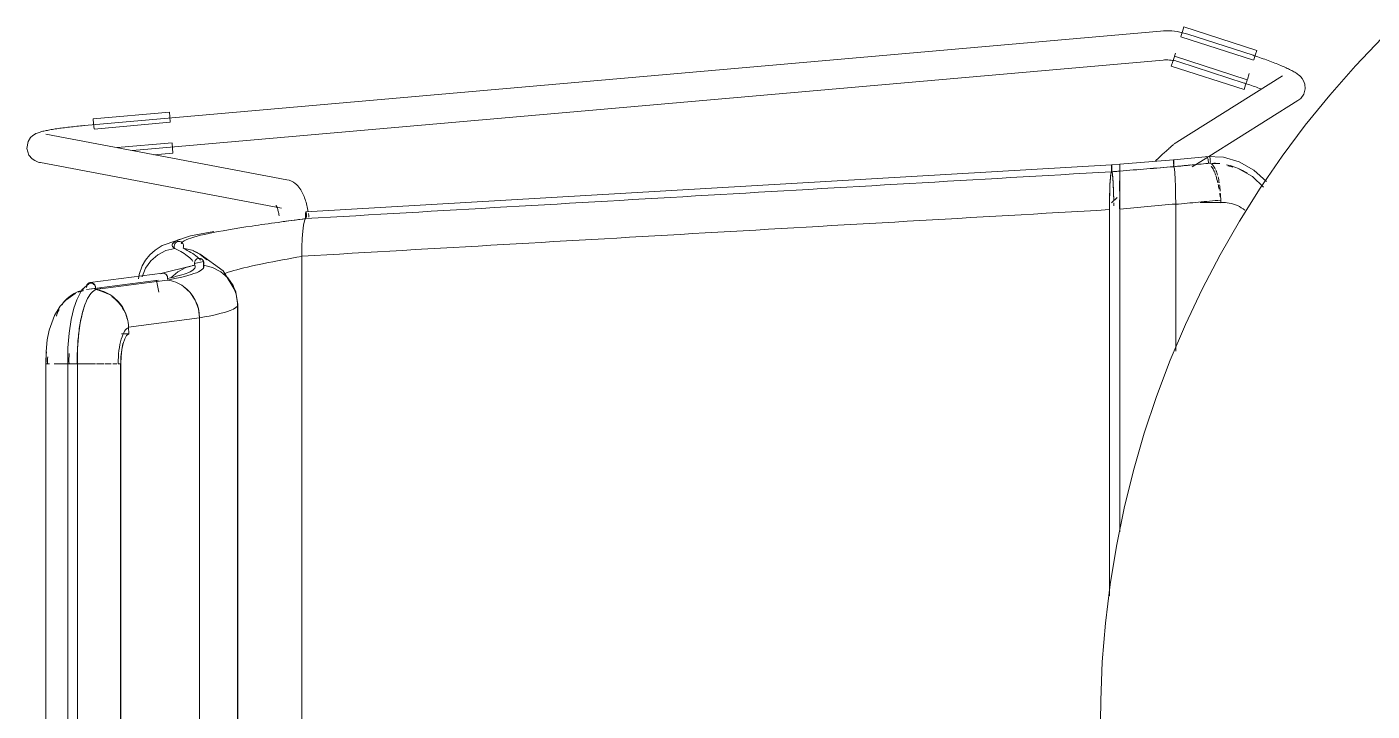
# Model space of a CAD drawing. Header units: millimetres. Extents: x 79795 to 317870, y -36033 to 97293.
# Drawn here: x 210655 to 211209, y 12310 to 12592 of the extents above; entities that cross this region are included whole.
import ezdxf

# ---------------------------------------------------------------- set-up
doc = ezdxf.new("R2010")
doc.units = ezdxf.units.MM
doc.header["$MEASUREMENT"] = 0
doc.layers.add('I-FURN', color=8, linetype='CONTINUOUS', lineweight=9)

msp = doc.modelspace()

# ---------------------------------------------------------------- linework, layer by layer
at = {"layer": 'I-FURN'}
for p, q in [((211131.1, 12589.89), (211131.73, 12591.84)), ((211131.73, 12591.84), (211161.74, 12582.15)), ((211122.05, 12590.12), (210678.73, 12551.18)), ((211122.1, 12590.13), (211122.05, 12590.13)), ((211123.24, 12590.21), (211122.1, 12590.13)), ((211124.38, 12590.23), (211123.24, 12590.21)), ((211125.52, 12590.22), (211124.38, 12590.23)), ((211126.67, 12590.16), (211125.52, 12590.22)), ((211127.8, 12590.05), (211126.67, 12590.16)), ((211128.93, 12589.9), (211127.8, 12590.05)), ((211130.06, 12589.7), (211128.93, 12589.9)), ((211131.17, 12589.46), (211130.06, 12589.7)), ((211130.43, 12587.8), (211160.44, 12578.11)), ((211130.47, 12587.91), (211131.1, 12589.89)), ((211132.28, 12589.17), (211131.17, 12589.46)), ((211133.37, 12588.84), (211132.28, 12589.17)), ((211160.18, 12580.13), (211133.37, 12588.84)), ((211213.42, 12587.34), (211202.38, 12575.76)), ((211127.86, 12579.82), (211128.23, 12580.99)), ((211160.64, 12579.98), (211160.18, 12580.13)), ((211161.11, 12580.2), (211160.47, 12578.23)), ((211161.74, 12582.15), (211161.11, 12580.2)), ((210698.6, 12540.88), (211123.1, 12578.17)), ((211123.1, 12578.17), (211123.76, 12578.22)), ((211123.76, 12578.22), (211124.42, 12578.23)), ((211124.42, 12578.23), (211125.09, 12578.23)), ((211125.09, 12578.23), (211125.75, 12578.19)), ((211125.75, 12578.19), (211126.41, 12578.13)), ((211126.41, 12578.13), (211127.06, 12578.04)), ((211126.52, 12575.68), (211127.15, 12577.64)), ((211126.52, 12575.68), (211156.52, 12565.99)), ((211127.06, 12578.04), (211127.71, 12577.93)), ((211127.15, 12577.64), (211127.79, 12579.61)), ((211127.71, 12577.93), (211128.36, 12577.79)), ((211157.83, 12570.04), (211127.82, 12579.73)), ((211128.36, 12577.79), (211129, 12577.62)), ((211129, 12577.62), (211129.64, 12577.43)), ((211129.64, 12577.43), (211129.67, 12577.42)), ((211129.67, 12577.42), (211156.48, 12568.71)), ((211161.38, 12579.73), (211160.64, 12579.98)), ((211162.12, 12579.49), (211161.38, 12579.73)), ((211162.85, 12579.24), (211162.12, 12579.49)), ((211163.58, 12578.99), (211162.85, 12579.24)), ((211164.3, 12578.73), (211163.58, 12578.99)), ((211165.02, 12578.48), (211164.3, 12578.73)), ((211165.72, 12578.23), (211165.02, 12578.48)), ((211166.42, 12577.97), (211165.72, 12578.23)), ((211167.11, 12577.72), (211166.42, 12577.97)), ((211167.79, 12577.46), (211167.11, 12577.72)), ((211168.45, 12577.21), (211167.79, 12577.46)), ((211169.11, 12576.95), (211168.45, 12577.21)), ((211169.75, 12576.7), (211169.11, 12576.95)), ((211170.37, 12576.45), (211169.75, 12576.7)), ((211170.98, 12576.2), (211170.37, 12576.45)), ((211171.58, 12575.96), (211170.98, 12576.2)), ((211172.16, 12575.71), (211171.58, 12575.96)), ((211172.72, 12575.47), (211172.16, 12575.71)), ((211173.26, 12575.23), (211172.72, 12575.47)), ((211173.79, 12574.99), (211173.26, 12575.23)), ((211174.3, 12574.76), (211173.79, 12574.99)), ((211174.79, 12574.52), (211174.3, 12574.76)), ((211175.27, 12574.29), (211174.79, 12574.52)), ((211202.38, 12575.76), (211191.81, 12563.75)), ((211172.34, 12571.64), (211128.75, 12544.33)), ((211157.79, 12569.92), (211157.15, 12567.95)), ((211157.86, 12570.13), (211158.66, 12572.61)), ((211175.72, 12574.06), (211175.27, 12574.29)), ((211176.16, 12573.83), (211175.72, 12574.06)), ((211176.59, 12573.6), (211176.16, 12573.83)), ((211177, 12573.37), (211176.59, 12573.6)), ((211177.4, 12573.14), (211177, 12573.37)), ((211177.79, 12572.9), (211177.4, 12573.14)), ((211178.18, 12572.64), (211177.79, 12572.9)), ((211178.57, 12572.36), (211178.18, 12572.64)), ((211178.97, 12572.05), (211178.57, 12572.36)), ((211179.4, 12571.68), (211178.97, 12572.05)), ((211179.86, 12571.22), (211179.4, 12571.68)), ((211180.38, 12570.59), (211179.86, 12571.22)), ((211180.95, 12569.68), (211180.38, 12570.59)), ((211181.47, 12568.29), (211180.95, 12569.68)), ((211156.81, 12568.61), (211156.48, 12568.71)), ((211157.15, 12567.95), (211156.52, 12565.99)), ((211157.5, 12568.38), (211156.81, 12568.61)), ((211158.19, 12568.15), (211157.5, 12568.38)), ((211158.87, 12567.92), (211158.19, 12568.15)), ((211159.55, 12567.68), (211158.87, 12567.92)), ((211160.22, 12567.45), (211159.55, 12567.68)), ((211160.89, 12567.21), (211160.22, 12567.45)), ((211161.55, 12566.98), (211160.89, 12567.21)), ((211162.19, 12566.74), (211161.55, 12566.98)), ((211162.83, 12566.51), (211162.19, 12566.74)), ((211163.45, 12566.27), (211162.83, 12566.51)), ((211179.83, 12562.36), (211181.06, 12564.09)), ((211181.06, 12564.09), (211181.64, 12566.32)), ((211181.64, 12566.32), (211181.47, 12568.29)), ((211191.81, 12563.75), (211181.73, 12551.32)), ((211141.94, 12538.43), (211178.71, 12561.47)), ((211179.83, 12562.36), (211178.71, 12561.47)), ((210682.34, 12553.99), (210713.75, 12556.75)), ((210682.52, 12551.95), (210682.34, 12553.99)), ((210682.71, 12549.76), (210714.12, 12552.52)), ((210713.75, 12556.75), (210713.93, 12554.71)), ((210713.93, 12554.71), (210714.11, 12552.64)), ((210656.58, 12546.21), (210657.49, 12547.06)), ((210657.49, 12547.06), (210658.19, 12547.54)), ((210658.19, 12547.54), (210658.75, 12547.85)), ((210658.75, 12547.85), (210659.22, 12548.06)), ((210659.22, 12548.06), (210659.65, 12548.23)), ((210659.65, 12548.23), (210660.06, 12548.37)), ((210660.06, 12548.37), (210660.45, 12548.5)), ((210660.45, 12548.5), (210660.85, 12548.61)), ((210660.85, 12548.61), (210661.25, 12548.72)), ((210661.25, 12548.72), (210661.66, 12548.82)), ((210661.66, 12548.82), (210662.09, 12548.92)), ((210662.09, 12548.92), (210662.53, 12549.02)), ((210662.53, 12549.02), (210662.99, 12549.12)), ((210762.17, 12528.88), (210662.88, 12547.7)), ((210662.99, 12549.12), (210663.47, 12549.21)), ((210663.47, 12549.21), (210663.97, 12549.31)), ((210663.97, 12549.31), (210664.48, 12549.4)), ((210664.48, 12549.4), (210665.01, 12549.5)), ((210665.01, 12549.5), (210665.57, 12549.59)), ((210665.57, 12549.59), (210666.13, 12549.68)), ((210666.13, 12549.68), (210666.72, 12549.77)), ((210666.72, 12549.77), (210667.32, 12549.87)), ((210667.32, 12549.87), (210667.94, 12549.96)), ((210667.94, 12549.96), (210668.58, 12550.05)), ((210668.58, 12550.05), (210669.23, 12550.13)), ((210669.23, 12550.13), (210669.89, 12550.22)), ((210669.89, 12550.22), (210670.56, 12550.31)), ((210670.56, 12550.31), (210671.25, 12550.4)), ((210671.25, 12550.4), (210671.95, 12550.48)), ((210671.95, 12550.48), (210672.66, 12550.56)), ((210672.66, 12550.56), (210673.38, 12550.64)), ((210673.38, 12550.64), (210674.1, 12550.72)), ((210674.1, 12550.72), (210674.84, 12550.8)), ((210674.84, 12550.8), (210675.58, 12550.88)), ((210675.58, 12550.88), (210676.32, 12550.95)), ((210676.32, 12550.95), (210677.07, 12551.02)), ((210677.07, 12551.02), (210677.82, 12551.09)), ((210677.82, 12551.09), (210678.57, 12551.16)), ((210678.57, 12551.16), (210678.73, 12551.18)), ((210682.7, 12549.88), (210682.52, 12551.95)), ((211181.73, 12551.32), (211172.16, 12538.51)), ((210655.05, 12541.79), (210655.54, 12544.55)), ((210655.89, 12539.04), (210655.05, 12541.79)), ((210655.54, 12544.55), (210656.58, 12546.21)), ((210714.86, 12544.07), (210692.26, 12542.09)), ((210714.87, 12543.95), (210715.05, 12541.88)), ((210715.05, 12541.88), (210715.23, 12539.84)), ((211124.97, 12541.21), (211124.62, 12540.89)), ((211125.3, 12541.51), (211124.97, 12541.21)), ((211125.63, 12541.8), (211125.3, 12541.51)), ((211125.93, 12542.07), (211125.63, 12541.8)), ((211126.23, 12542.33), (211125.93, 12542.07)), ((211126.51, 12542.57), (211126.23, 12542.33)), ((211126.77, 12542.8), (211126.51, 12542.57)), ((211127.03, 12543.01), (211126.77, 12542.8)), ((211127.27, 12543.22), (211127.03, 12543.01)), ((211127.5, 12543.41), (211127.27, 12543.22)), ((211127.72, 12543.59), (211127.5, 12543.41)), ((211127.94, 12543.76), (211127.72, 12543.59)), ((211128.17, 12543.93), (211127.94, 12543.76)), ((211128.43, 12544.12), (211128.17, 12543.93)), ((211128.75, 12544.33), (211128.43, 12544.12)), ((210655.89, 12539.04), (210657.21, 12537.47)), ((210657.21, 12537.47), (210658.29, 12536.72)), ((210658.29, 12536.72), (210659.09, 12536.34)), ((210659.09, 12536.34), (210659.71, 12536.13)), ((210659.71, 12536.13), (210660.23, 12535.99)), ((210660.23, 12535.99), (210660.65, 12535.91)), ((210660.65, 12535.91), (210759.94, 12517.09)), ((210707.34, 12539.15), (210715.23, 12539.84)), ((211127.49, 12537.08), (211105.29, 12535.25)), ((211120.45, 12537.05), (211119.98, 12536.61)), ((211120.91, 12537.48), (211120.45, 12537.05)), ((211121.36, 12537.91), (211120.91, 12537.48)), ((211121.81, 12538.32), (211121.36, 12537.91)), ((211122.24, 12538.72), (211121.81, 12538.32)), ((211122.67, 12539.12), (211122.24, 12538.72)), ((211123.08, 12539.5), (211122.67, 12539.12)), ((211123.48, 12539.86), (211123.08, 12539.5)), ((211123.87, 12540.22), (211123.48, 12539.86)), ((211124.25, 12540.56), (211123.87, 12540.22)), ((211124.62, 12540.89), (211124.25, 12540.56)), ((211127.39, 12535.7), (211127.38, 12535.21)), ((211127.38, 12535.21), (211127.39, 12535.7)), ((211127.4, 12536.16), (211127.39, 12535.7)), ((211127.39, 12535.7), (211127.4, 12536.15)), ((211127.42, 12536.54), (211127.4, 12536.16)), ((211127.4, 12536.15), (211127.42, 12536.53)), ((211127.44, 12536.83), (211127.42, 12536.54)), ((211127.42, 12536.53), (211127.44, 12536.83)), ((211127.46, 12537.02), (211127.44, 12536.83)), ((211127.44, 12536.83), (211127.46, 12537.01)), ((211127.49, 12537.08), (211127.46, 12537.02)), ((211127.46, 12537.01), (211127.49, 12537.08)), ((211141.98, 12538.5), (211127.49, 12537.08)), ((211127.51, 12537.01), (211127.49, 12537.08)), ((211127.49, 12537.08), (211127.51, 12537.01)), ((211127.54, 12536.82), (211127.51, 12537.01)), ((211127.56, 12536.53), (211127.54, 12536.82)), ((211127.54, 12536.82), (211127.56, 12536.52)), ((211127.57, 12536.14), (211127.56, 12536.53)), ((211127.56, 12536.52), (211127.57, 12536.14)), ((211127.59, 12535.69), (211127.57, 12536.14)), ((211127.57, 12536.14), (211127.59, 12535.69)), ((211127.59, 12535.2), (211127.59, 12535.69)), ((211127.59, 12535.69), (211127.59, 12535.2)), ((211135.12, 12534.16), (211141.57, 12538.2)), ((211141.08, 12538.38), (211147.99, 12538.1)), ((211147.99, 12538.1), (211154.51, 12536.22)), ((211154.51, 12536.22), (211160.52, 12532.83)), ((211172.16, 12538.51), (211163.1, 12525.32)), ((211101.93, 12534.98), (210770.02, 12515.69)), ((211101.62, 12531.26), (211101.42, 12529.51)), ((211101.83, 12532.14), (211101.62, 12531.26)), ((211101.83, 12534.05), (211101.82, 12533.6)), ((211101.82, 12533.6), (211101.82, 12533.11)), ((211101.82, 12533.11), (211101.82, 12532.61)), ((211101.82, 12532.61), (211101.83, 12532.14)), ((211101.85, 12534.43), (211101.83, 12534.05)), ((211101.87, 12534.73), (211101.85, 12534.43)), ((211101.9, 12534.91), (211101.87, 12534.73)), ((211101.93, 12534.98), (211101.9, 12534.91)), ((211101.93, 12534.98), (211105.29, 12535.25)), ((211101.95, 12534.91), (211101.93, 12534.98)), ((211101.98, 12534.72), (211101.95, 12534.91)), ((211102, 12534.43), (211101.98, 12534.72)), ((211102.02, 12534.04), (211102, 12534.43)), ((211102.03, 12533.59), (211102.02, 12534.04)), ((211102.04, 12533.1), (211102.03, 12533.59)), ((211102.03, 12532.14), (211102.04, 12532.61)), ((211102.24, 12531.24), (211102.03, 12532.14)), ((211102.04, 12532.61), (211102.04, 12533.1)), ((211102.43, 12529.48), (211102.24, 12531.24)), ((211105.25, 12529.76), (211105.26, 12531.51)), ((211105.26, 12531.51), (211105.25, 12529.76)), ((211105.28, 12535.18), (211105.29, 12535.25)), ((211105.29, 12535.25), (211105.28, 12535.19)), ((211105.28, 12534.32), (211105.28, 12534.7)), ((211105.28, 12534.7), (211105.28, 12534.32)), ((211105.28, 12533.86), (211105.28, 12534.32)), ((211105.28, 12534.32), (211105.28, 12533.87)), ((211105.28, 12533.87), (211105.28, 12533.38)), ((211105.28, 12533.37), (211105.28, 12533.86)), ((211105.28, 12533.38), (211105.28, 12532.88)), ((211105.28, 12532.88), (211105.28, 12533.37)), ((211105.28, 12532.41), (211105.28, 12532.88)), ((211105.28, 12532.88), (211105.28, 12532.41)), ((211105.29, 12535.25), (211105.29, 12535.18)), ((211105.29, 12535.19), (211105.29, 12535.25)), ((211105.29, 12535), (211105.29, 12534.7)), ((211105.29, 12534.71), (211105.29, 12535)), ((211105.29, 12534.33), (211105.29, 12534.71)), ((211105.29, 12534.7), (211105.29, 12534.32)), ((211105.29, 12533.87), (211105.29, 12534.33)), ((211105.29, 12534.32), (211105.29, 12533.87)), ((211105.29, 12533.87), (211105.29, 12533.38)), ((211105.29, 12533.38), (211105.29, 12533.87)), ((211105.29, 12533.38), (211105.29, 12532.88)), ((211105.29, 12532.89), (211105.29, 12533.38)), ((211105.29, 12532.42), (211105.29, 12532.89)), ((211105.29, 12532.88), (211105.29, 12532.41)), ((211105.31, 12531.53), (211105.29, 12532.42)), ((211105.29, 12532.41), (211105.31, 12531.53)), ((211105.31, 12531.53), (211105.32, 12529.78)), ((211105.32, 12529.78), (211105.31, 12531.53)), ((211127.39, 12534.72), (211127.39, 12534.24)), ((211127.39, 12534.24), (211127.39, 12534.71)), ((211127.58, 12534.23), (211127.59, 12534.7)), ((211127.59, 12534.7), (211127.58, 12534.23)), ((211127.77, 12533.34), (211127.58, 12534.23)), ((211127.58, 12534.23), (211127.77, 12533.34)), ((211127.59, 12534.7), (211127.59, 12535.2)), ((211127.59, 12535.2), (211127.59, 12534.7)), ((211127.95, 12531.6), (211127.77, 12533.34)), ((211127.77, 12533.34), (211127.95, 12531.62)), ((211127.95, 12531.61), (211128.1, 12529.17)), ((211128.1, 12529.13), (211127.95, 12531.6)), ((211154.11, 12533.51), (211159.94, 12530.15)), ((211159.94, 12530.15), (211164.45, 12525.84)), ((211160.52, 12532.83), (211165.67, 12528.09)), ((210762.17, 12528.88), (210763.16, 12528.62)), ((210763.16, 12528.62), (210764.05, 12528.26)), ((210764.05, 12528.26), (210764.84, 12527.82)), ((210764.84, 12527.82), (210765.53, 12527.34)), ((210765.53, 12527.34), (210766.13, 12526.83)), ((210766.13, 12526.83), (210766.65, 12526.31)), ((210766.65, 12526.31), (210767.1, 12525.78)), ((210767.1, 12525.78), (210767.5, 12525.25)), ((210767.5, 12525.25), (210767.86, 12524.71)), ((210767.86, 12524.71), (210768.18, 12524.17)), ((211101.26, 12527), (211101.14, 12523.87)), ((211101.42, 12529.51), (211101.26, 12527)), ((211102.59, 12526.99), (211102.43, 12529.48)), ((211102.71, 12523.87), (211102.59, 12526.99)), ((211105.23, 12524.14), (211105.24, 12527.26)), ((211105.24, 12527.26), (211105.23, 12524.14)), ((211105.24, 12527.26), (211105.25, 12529.76)), ((211105.25, 12529.76), (211105.24, 12527.26)), ((211105.32, 12529.78), (211105.33, 12527.28)), ((211105.33, 12527.28), (211105.32, 12529.78)), ((211105.34, 12524.15), (211105.33, 12527.28)), ((211105.33, 12527.27), (211105.34, 12524.15)), ((211128.22, 12526.03), (211128.1, 12529.13)), ((211128.1, 12529.13), (211128.21, 12526.09)), ((211128.29, 12522.59), (211128.22, 12526.03)), ((211128.22, 12526.03), (211128.29, 12522.59)), ((211163.1, 12525.32), (211154.58, 12511.77)), ((210768.18, 12524.17), (210768.47, 12523.64)), ((210768.47, 12523.64), (210768.75, 12523.08)), ((210768.75, 12523.08), (210769, 12522.52)), ((210769, 12522.52), (210769.23, 12521.95)), ((210769.23, 12521.95), (210769.45, 12521.37)), ((210769.45, 12521.37), (210769.66, 12520.78)), ((210769.66, 12520.78), (210769.85, 12520.17)), ((210769.85, 12520.17), (210770.04, 12519.56)), ((210770.04, 12519.56), (210770.21, 12518.93)), ((211101.06, 12520.31), (211101.03, 12516.53)), ((211101.14, 12523.87), (211101.06, 12520.31)), ((211104.2, 12521.49), (211101.91, 12519.28)), ((211102.79, 12520.32), (211102.71, 12523.87)), ((211102.82, 12518.06), (211102.81, 12519.3)), ((211105.22, 12516.8), (211105.22, 12520.58)), ((211105.22, 12520.58), (211105.22, 12516.8)), ((211105.35, 12520.58), (211105.34, 12524.15)), ((211105.34, 12524.14), (211105.35, 12520.58)), ((211105.35, 12520.58), (211105.35, 12516.79)), ((211105.35, 12516.79), (211105.35, 12520.58)), ((211128.29, 12522.5), (211128.32, 12518.85)), ((211128.32, 12518.73), (211128.29, 12522.49)), ((211148.11, 12519.44), (211138.36, 12519.44)), ((211146.87, 12520.43), (211146.87, 12519.38)), ((210757.71, 12518.31), (210757.72, 12518.29)), ((210757.72, 12518.29), (210757.77, 12518.21)), ((210757.77, 12518.21), (210757.81, 12518.13)), ((210757.81, 12518.13), (210757.89, 12517.97)), ((210757.89, 12517.97), (210757.97, 12517.78)), ((210757.97, 12517.78), (210758.07, 12517.55)), ((210758.07, 12517.55), (210758.17, 12517.28)), ((210758.17, 12517.28), (210758.28, 12516.98)), ((210758.28, 12516.98), (210758.39, 12516.64)), ((210758.39, 12516.64), (210758.49, 12516.27)), ((210758.49, 12516.27), (210758.6, 12515.88)), ((210758.6, 12515.88), (210758.71, 12515.46)), ((210758.71, 12515.46), (210758.81, 12515.01)), ((210758.81, 12515.01), (210758.91, 12514.54)), ((210758.91, 12514.54), (210759.01, 12514.05)), ((210769.81, 12514.29), (210769.84, 12514.74)), ((210769.81, 12513.79), (210769.81, 12514.29)), ((210769.82, 12514.28), (210769.81, 12513.79)), ((210769.81, 12513.79), (210769.81, 12513.29)), ((210769.81, 12513.3), (210769.81, 12513.79)), ((210769.84, 12514.74), (210769.82, 12514.28)), ((210769.84, 12514.74), (210769.87, 12515.13)), ((210769.87, 12515.12), (210769.84, 12514.74)), ((210769.87, 12515.13), (210769.91, 12515.43)), ((210769.91, 12515.42), (210769.87, 12515.12)), ((210769.96, 12515.62), (210769.91, 12515.42)), ((210769.91, 12515.43), (210769.96, 12515.62)), ((210770.02, 12515.69), (210769.96, 12515.62)), ((210769.96, 12515.62), (210770.02, 12515.69)), ((210770.07, 12515.63), (210770.02, 12515.69)), ((210770.02, 12515.69), (210770.07, 12515.63)), ((210770.12, 12515.44), (210770.07, 12515.63)), ((210770.07, 12515.63), (210770.12, 12515.45)), ((210770.12, 12515.45), (210770.17, 12515.16)), ((210770.16, 12515.15), (210770.12, 12515.44)), ((210770.2, 12514.77), (210770.16, 12515.15)), ((210770.17, 12515.16), (210770.2, 12514.78)), ((210770.2, 12514.78), (210770.22, 12514.33)), ((210770.22, 12514.32), (210770.2, 12514.77)), ((210770.21, 12518.93), (210770.37, 12518.28)), ((210770.22, 12514.33), (210770.23, 12513.83)), ((210770.23, 12513.83), (210770.22, 12514.32)), ((210770.23, 12513.33), (210770.23, 12513.83)), ((210770.23, 12513.83), (210770.23, 12513.33)), ((210770.37, 12518.28), (210770.52, 12517.63)), ((210770.52, 12517.63), (210770.67, 12516.96)), ((210770.67, 12516.96), (210770.8, 12516.28)), ((210770.8, 12516.28), (210770.93, 12515.59)), ((210771.04, 12514.88), (210771.15, 12514.17)), ((210771.15, 12514.17), (210771.25, 12513.44)), ((211101.03, 12516.53), (211101.03, 12357.43)), ((211101.03, 12357.43), (211101.03, 12516.53)), ((211105.35, 12516.79), (211105.35, 12383.79)), ((211105.35, 12383.79), (211105.35, 12516.79)), ((211128.32, 12458.25), (211128.32, 12518.73)), ((211128.32, 12518.73), (211128.32, 12458.25)), ((210768.75, 12507.71), (210769.06, 12510.18)), ((210769.06, 12510.17), (210768.75, 12507.68)), ((210769.43, 12511.92), (210769.06, 12510.17)), ((210769.06, 12510.18), (210769.43, 12511.92)), ((210769.83, 12512.82), (210769.43, 12511.92)), ((210769.43, 12511.92), (210769.83, 12512.82)), ((210769.83, 12512.82), (210769.81, 12513.3)), ((210769.81, 12513.29), (210769.83, 12512.82)), ((211154.58, 12511.77), (211146.61, 12497.9)), ((210722.44, 12505.68), (210710.73, 12501.69)), ((210715.99, 12502.5), (210715.8, 12502.04)), ((210715.8, 12502.04), (210716, 12502.49)), ((210716.3, 12502.88), (210715.99, 12502.5)), ((210716, 12502.49), (210716.3, 12502.88)), ((210716.3, 12502.88), (210716.7, 12503.18)), ((210716.7, 12503.18), (210716.3, 12502.88)), ((210716.7, 12503.18), (210717.15, 12503.38)), ((210717.15, 12503.38), (210716.7, 12503.18)), ((210717.15, 12503.38), (210717.63, 12503.45)), ((210717.63, 12503.45), (210717.15, 12503.38)), ((210717.63, 12503.45), (210718.12, 12503.39)), ((210718.12, 12503.39), (210717.63, 12503.45)), ((210718.12, 12503.39), (210718.58, 12503.21)), ((210718.58, 12503.21), (210718.12, 12503.39)), ((210718.58, 12503.21), (210718.98, 12502.92)), ((210718.98, 12502.92), (210718.58, 12503.21)), ((210718.98, 12502.92), (210719.3, 12502.54)), ((210719.3, 12502.54), (210718.98, 12502.92)), ((210719.3, 12502.54), (210719.51, 12502.09)), ((210719.51, 12502.09), (210719.3, 12502.54)), ((210732.1, 12507.58), (210722.44, 12505.68)), ((210768.51, 12504.58), (210768.36, 12501.04)), ((210768.36, 12501.11), (210768.51, 12504.58)), ((210768.75, 12507.68), (210768.51, 12504.58)), ((210768.51, 12504.63), (210768.75, 12507.68)), ((210705.66, 12497.88), (210703.88, 12495.72)), ((210707.9, 12499.88), (210705.66, 12497.88)), ((210708.98, 12497.93), (210706.15, 12495.45)), ((210710.73, 12501.69), (210707.9, 12499.88)), ((210712.3, 12499.67), (210708.98, 12497.93)), ((210715.93, 12500.58), (210712.3, 12499.67)), ((210715.8, 12502.04), (210715.72, 12501.55)), ((210715.72, 12501.55), (210715.77, 12501.05)), ((210715.73, 12501.54), (210715.8, 12502.04)), ((210715.77, 12501.05), (210715.73, 12501.54)), ((210715.93, 12500.58), (210715.77, 12501.05)), ((210715.77, 12501.05), (210715.93, 12500.58)), ((210719.57, 12501.1), (210719.42, 12500.63)), ((210719.42, 12500.63), (210719.57, 12501.1)), ((210719.42, 12500.63), (210723.03, 12499.84)), ((210723.03, 12499.84), (210719.42, 12500.63)), ((210719.51, 12502.09), (210719.6, 12501.6)), ((210719.6, 12501.6), (210719.51, 12502.09)), ((210719.6, 12501.6), (210719.57, 12501.1)), ((210719.57, 12501.1), (210719.6, 12501.6)), ((210726.36, 12498.2), (210723.25, 12499.77)), ((210723.25, 12499.76), (210726.35, 12498.19)), ((210726.43, 12498.25), (210724.68, 12499.14)), ((210726.35, 12498.19), (210729.19, 12495.8)), ((210729.19, 12495.8), (210726.36, 12498.2)), ((210735.97, 12491.27), (210726.43, 12498.25)), ((210768.36, 12501.04), (210768.3, 12497.27)), ((210768.3, 12497.35), (210768.36, 12501.04)), ((210768.3, 12497.27), (210768.3, 12113.87)), ((210768.3, 12113.87), (210768.3, 12497.27)), ((211146.61, 12497.9), (211139.2, 12483.72)), ((210702.54, 12493.44), (210701.24, 12489.84)), ((210703.88, 12495.72), (210702.54, 12493.44)), ((210703.98, 12492.37), (210702.58, 12488.85)), ((210706.15, 12495.45), (210703.98, 12492.37)), ((210710.84, 12490.29), (210722.45, 12493.26)), ((210720.59, 12492.73), (210717.19, 12490.97)), ((210724.3, 12493.62), (210720.59, 12492.73)), ((210722.45, 12493.26), (210724.32, 12493.59)), ((210723.22, 12493.45), (210724.3, 12493.62)), ((210727.91, 12495.13), (210724.02, 12494.3)), ((210724.18, 12495.08), (210724.1, 12494.59)), ((210724.1, 12494.58), (210724.18, 12495.07)), ((210724.1, 12494.59), (210724.14, 12494.09)), ((210724.14, 12494.09), (210724.1, 12494.58)), ((210724.3, 12493.62), (210724.14, 12494.09)), ((210724.14, 12494.09), (210724.3, 12493.62)), ((210724.38, 12495.53), (210724.18, 12495.08)), ((210724.18, 12495.07), (210724.39, 12495.52)), ((210724.7, 12495.91), (210724.38, 12495.53)), ((210724.39, 12495.52), (210724.7, 12495.91)), ((210724.7, 12495.91), (210725.1, 12496.2)), ((210725.1, 12496.2), (210724.7, 12495.91)), ((210725.1, 12496.2), (210725.56, 12496.39)), ((210725.56, 12496.39), (210725.1, 12496.2)), ((210725.56, 12496.39), (210726.05, 12496.46)), ((210726.05, 12496.46), (210725.56, 12496.39)), ((210726.05, 12496.46), (210726.54, 12496.39)), ((210726.54, 12496.39), (210726.05, 12496.46)), ((210726.54, 12496.39), (210727, 12496.2)), ((210727.01, 12496.2), (210726.54, 12496.39)), ((210727, 12496.2), (210727.41, 12495.91)), ((210727.41, 12495.91), (210727.01, 12496.2)), ((210727.41, 12495.91), (210727.72, 12495.52)), ((210727.72, 12495.53), (210727.41, 12495.91)), ((210727.93, 12495.08), (210727.72, 12495.53)), ((210727.72, 12495.52), (210727.92, 12495.07)), ((210727.82, 12492.55), (210727.78, 12495.43)), ((210727.97, 12494.09), (210727.8, 12493.62)), ((210727.81, 12493.62), (210727.97, 12494.09)), ((210731.52, 12492.73), (210727.81, 12493.62)), ((210727.92, 12495.07), (210728.01, 12494.58)), ((210728.01, 12494.59), (210727.93, 12495.08)), ((210727.97, 12494.09), (210728.01, 12494.59)), ((210728.01, 12494.58), (210727.97, 12494.09)), ((210734.92, 12490.97), (210731.52, 12492.73)), ((210731.52, 12492.72), (210734.91, 12490.97)), ((210677.74, 12483.55), (210680.64, 12486.1)), ((210709.27, 12487.46), (210679.58, 12483.61)), ((210710.92, 12490.31), (210681.14, 12486.45)), ((210683.12, 12483.63), (210712.82, 12487.48)), ((210701.24, 12489.84), (210701.01, 12488.07)), ((210708.49, 12487.33), (210709.45, 12482.51)), ((210710.68, 12490.26), (210710.24, 12490.07)), ((210711.15, 12490.32), (210710.68, 12490.26)), ((210711.62, 12490.25), (210711.15, 12490.32)), ((210712.06, 12490.07), (210711.62, 12490.25)), ((210712.44, 12489.77), (210712.06, 12490.07)), ((210712.74, 12489.39), (210712.44, 12489.77)), ((210712.94, 12488.94), (210712.74, 12489.39)), ((210713.02, 12488.44), (210712.94, 12488.94)), ((210712.98, 12487.95), (210713.02, 12488.44)), ((210717.19, 12490.97), (210714.32, 12488.46)), ((210734.91, 12490.97), (210737.78, 12488.46)), ((210737.79, 12488.46), (210734.92, 12490.97)), ((210741.08, 12482.62), (210735.97, 12491.27)), ((210737.78, 12488.46), (210739.95, 12485.32)), ((210739.96, 12485.33), (210737.79, 12488.46)), ((210671.05, 12479.29), (210674.95, 12481.97)), ((210674.95, 12481.97), (210675.15, 12482.07)), ((210675.56, 12479.43), (210677.74, 12483.55)), ((210680.77, 12483.77), (210685.55, 12484.38)), ((210722.33, 12482.36), (210719.59, 12484.85)), ((210724.41, 12479.25), (210722.33, 12482.36)), ((210741.15, 12482.47), (210739.78, 12485.64)), ((210739.95, 12485.32), (210741.32, 12481.76)), ((210741.33, 12481.76), (210739.96, 12485.33)), ((210741.95, 12477.43), (210741.15, 12482.47)), ((210741.32, 12481.76), (210741.8, 12477.97)), ((210741.8, 12477.97), (210741.33, 12481.76)), ((211139.2, 12483.72), (211132.36, 12469.26)), ((210666.37, 12472.94), (210668.76, 12476.82)), ((210668.76, 12476.82), (210671.05, 12479.29)), ((210673.3, 12471.28), (210674.39, 12475.97)), ((210674.39, 12475.97), (210675.56, 12479.43)), ((210679.1, 12477.67), (210678, 12474.23)), ((210725.72, 12475.7), (210724.41, 12479.25)), ((210726.2, 12471.93), (210725.72, 12475.7)), ((210741.8, 12477.97), (210741.8, 12133.18)), ((210741.8, 12133.18), (210741.8, 12477.97)), ((210741.95, 12438.52), (210741.95, 12477.43)), ((210664.24, 12466.89), (210666.37, 12472.94)), ((210672.45, 12465.66), (210673.3, 12471.28)), ((210677.03, 12469.8), (210676.44, 12465.79)), ((210678, 12474.23), (210677.03, 12469.8)), ((210696.92, 12468.07), (210726.2, 12471.93)), ((210726.2, 12471.93), (210726.2, 12139.22)), ((210726.2, 12139.22), (210726.2, 12471.93)), ((211132.36, 12469.26), (211126.11, 12454.53)), ((210663.45, 12462.85), (210664.24, 12466.89)), ((210671.96, 12459.54), (210672.45, 12465.66)), ((210676.44, 12465.79), (210675.91, 12459.23)), ((210696.99, 12465.35), (210693.98, 12465.35)), ((210695.34, 12463.36), (210696.13, 12464.72)), ((210696.13, 12464.72), (210696.99, 12465.35)), ((210696.99, 12465.35), (210696.92, 12468.07)), ((210662.94, 12458.03), (210663.45, 12462.85)), ((210671.87, 12453), (210671.96, 12459.54)), ((210675.91, 12459.23), (210675.83, 12453)), ((210693.84, 12456.04), (210694.16, 12458.89)), ((210694.16, 12458.89), (210694.67, 12461.38)), ((210694.67, 12461.38), (210695.34, 12463.36)), ((210662.83, 12453), (210662.94, 12458.03)), ((210663, 12453), (210662.83, 12453)), ((210662.83, 12453), (210662.83, 12158.15)), ((210662.85, 12453), (210664.32, 12453)), ((210666.35, 12453), (210668.93, 12453)), ((210672.11, 12453), (210669.09, 12453)), ((210669.1, 12453), (210672.11, 12453)), ((210671.94, 12453), (210671.87, 12453)), ((210671.87, 12453), (210671.87, 12158.15)), ((210671.87, 12453), (210675.83, 12453)), ((210672.14, 12453), (210671.94, 12453)), ((210672.44, 12453), (210672.14, 12453)), ((210672.83, 12453), (210672.44, 12453)), ((210673.28, 12453), (210672.83, 12453)), ((210673.78, 12453), (210673.28, 12453)), ((210674.27, 12453), (210673.78, 12453)), ((210674.75, 12453), (210674.27, 12453)), ((210675.17, 12453), (210674.75, 12453)), ((210675.5, 12453), (210675.17, 12453)), ((210675.72, 12453), (210675.5, 12453)), ((210675.83, 12453), (210675.72, 12453)), ((210679.61, 12453), (210675.8, 12453)), ((210675.8, 12453), (210679.62, 12453)), ((210675.83, 12158.15), (210675.83, 12453)), ((210679.81, 12453), (210683.37, 12453)), ((210685.92, 12453), (210683.73, 12453)), ((210685.9, 12453), (210686.84, 12453)), ((210687.36, 12453), (210689.82, 12453)), ((210690.41, 12453), (210692.15, 12453)), ((210693.67, 12453), (210693.67, 12158.15)), ((210693.73, 12453), (210693.84, 12456.04)), ((210693.73, 12158.15), (210693.73, 12453)), ((211126.11, 12454.53), (211120.45, 12439.57)), ((210741.95, 12133.72), (210741.95, 12438.52)), ((211120.45, 12439.57), (211115.39, 12424.39)), ((211115.39, 12424.39), (211110.95, 12409.02)), ((211110.95, 12409.02), (211107.12, 12393.49)), ((211107.12, 12393.49), (211103.91, 12377.81)), ((211103.91, 12377.81), (211101.34, 12362.02)), ((211101.34, 12362.02), (211099.4, 12346.14)), ((211099.4, 12346.14), (211098.1, 12330.2)), ((211098.1, 12330.2), (211097.43, 12314.21)), ((211097.43, 12314.21), (211097.34, 12305.57))]:
    msp.add_line(p, q, dxfattribs=at)
for centre, major_axis, ratio, start_param, end_param in [((210711.15, 12488.36), (0, 1.96), 0.955139, 4.501447, 6.790779), ((210711.13, 12471.8), (0, 15.78), 0.955139, 5.929149, 6.170649), ((210711.13, 12471.8), (0, 15.78), 0.955139, 5.687432, 5.928979), ((210711.13, 12471.8), (0, 15.78), 0.955139, 4.720632, 5.68731), ((210667.11, 12453), (0, 12.4), 0.287441, 1.332781, 1.570796), ((210678.58, 12453), (-15.75, 0), 0.000004, 3.431839, 3.614078)]:
    msp.add_ellipse(centre, major_axis=major_axis, ratio=ratio, start_param=start_param, end_param=end_param, dxfattribs=at)
for points in [[(211142.53, 12535.67), (211140.09, 12535.43), (211135.14, 12534.95), (211130.1, 12534.47), (211127.58, 12534.23)], [(211142.53, 12535.67), (211142.93, 12535.52), (211143.68, 12534.96), (211144.38, 12533.81), (211144.7, 12533.12)], [(210769.83, 12512.82), (210825.07, 12516.04), (210935.66, 12522.48), (211046.42, 12528.92), (211101.83, 12532.14)], [(211105.29, 12532.41), (211104.72, 12532.37), (211103.56, 12532.28), (211102.4, 12532.19), (211101.83, 12532.15)], [(211105.28, 12532.41), (211104.74, 12532.36), (211103.65, 12532.27), (211102.57, 12532.18), (211102.03, 12532.14)], [(211105.29, 12532.42), (211109.01, 12532.72), (211116.45, 12533.32), (211123.87, 12533.93), (211127.58, 12534.23)], [(211111.6, 12532.93), (211112.01, 12532.97), (211112.42, 12533), (211112.83, 12533.04)], [(211116.44, 12533.33), (211120.1, 12533.64), (211123.75, 12533.94), (211127.39, 12534.24)], [(211134.35, 12534.94), (211132.05, 12534.71), (211129.72, 12534.48), (211127.39, 12534.24)], [(211143.84, 12533.08), (211143.53, 12533.72), (211143.21, 12534.12), (211142.89, 12534.45)], [(211145.31, 12535.52), (211144.67, 12535.58), (211144.01, 12535.59), (211143.36, 12535.58)], [(211144.81, 12530.66), (211144.54, 12531.47), (211144.26, 12532.28), (211143.96, 12532.84)], [(211144.07, 12535.63), (211144.89, 12535.62), (211145.72, 12535.58), (211146.54, 12535.5)], [(211144.9, 12532.67), (211145.15, 12532.08), (211145.38, 12531.42), (211145.59, 12530.69)], [(211145.65, 12527.62), (211145.44, 12528.54), (211145.21, 12529.49), (211144.96, 12530.33)], [(211151.93, 12534), (211151.22, 12534.26), (211150.5, 12534.45), (211149.76, 12534.57)], [(211145.77, 12530.02), (211145.96, 12529.28), (211146.12, 12528.47), (211146.27, 12527.64)], [(211146.19, 12524.96), (211146.07, 12525.65), (211145.94, 12526.3), (211145.8, 12526.96)], [(211146.4, 12526.79), (211146.53, 12525.94), (211146.64, 12525.06), (211146.7, 12524.15)], [(211102.81, 12519.3), (211102.81, 12518.89), (211102.81, 12518.48), (211102.81, 12518.06)], [(211146.87, 12520.43), (211143.84, 12520.17), (211137.7, 12519.63), (211131.45, 12519.04), (211128.32, 12518.73)], [(211146.63, 12521.84), (211146.58, 12522.32), (211146.52, 12522.79), (211146.45, 12523.26)], [(211146.77, 12523.23), (211146.83, 12522.31), (211146.86, 12521.38), (211146.87, 12520.43)], [(211146.87, 12519.38), (211147.52, 12519.44), (211148.18, 12519.46), (211148.84, 12519.43)], [(210934.54, 12506.94), (210990, 12510.13), (211045.51, 12513.33), (211101.03, 12516.53)], [(211105.35, 12516.79), (211109.18, 12517.13), (211113.01, 12517.48), (211116.84, 12517.82)], [(211116.84, 12517.82), (211120.67, 12518.17), (211124.49, 12518.51), (211128.32, 12518.85)], [(210769.82, 12512.81), (210766.76, 12512.42), (210763.67, 12512.03), (210760.61, 12511.65)], [(210768.3, 12497.35), (210823.66, 12500.55), (210879.08, 12503.74), (210934.54, 12506.94)], [(210727.8, 12493.62), (210728.36, 12492.59), (210726.39, 12490.55), (210718.33, 12488.5), (210712.82, 12487.48)], [(210675.8, 12453), (210675.76, 12455.35), (210675.83, 12460), (210676.46, 12466.86), (210677.57, 12473), (210679.1, 12478.07), (210681, 12481.77), (210682.4, 12483.08), (210683.13, 12483.43)], [(210676.24, 12482.55), (210676.87, 12482.79), (210677.52, 12482.95), (210678.18, 12483.09)], [(210696.92, 12468.07), (210696.88, 12469.36), (210696.52, 12471.87), (210695.11, 12475.47), (210692.92, 12478.61), (210690.08, 12481.14), (210686.74, 12482.9), (210684.36, 12483.49), (210683.12, 12483.63)], [(210683.3, 12484.39), (210683.32, 12484.23), (210683.32, 12484.06), (210683.28, 12483.9)], [(210684.64, 12483.17), (210686.03, 12482.86), (210687.39, 12482.36), (210688.65, 12481.66)], [(210668.31, 12475.39), (210667.88, 12474.5), (210667.48, 12473.57), (210667.24, 12472.61)], [(210741.95, 12477.43), (210741.95, 12477.61), (210741.9, 12477.79), (210741.8, 12477.97)], [(210692.61, 12453), (210692.66, 12456.79), (210693.63, 12464.18), (210695.8, 12467.57), (210696.91, 12467.82)], [(210694.62, 12461.38), (210694.07, 12459.33), (210693.79, 12456.61), (210693.7, 12453.84)], [(210662.92, 12453), (210662.92, 12454.71), (210662.99, 12456.39), (210663.14, 12457.97)], [(210672.4, 12453), (210672.38, 12454.43), (210672.38, 12455.85), (210672.42, 12457.26)]]:
    msp.add_open_spline(points, degree=3, dxfattribs=at)
for points, knots in [([(211141.8, 12535.57), (211141.81, 12535.79), (211141.81, 12536.27), (211141.72, 12537.03), (211141.57, 12537.69), (211141.39, 12538.13), (211141.28, 12538.28), (211141.23, 12538.32)], [-1, -1, -1, -1, -0.90625, -0.8125, -0.71875, -0.625, -0.5625, -0.5625, -0.5625, -0.5625]), ([(211142.13, 12538.45), (211142.15, 12538.44), (211142.2, 12538.39), (211142.27, 12538.29), (211142.37, 12538.09), (211142.47, 12537.77), (211142.55, 12537.38), (211142.58, 12537.02), (211142.6, 12536.65), (211142.6, 12536.2), (211142.56, 12535.85), (211142.53, 12535.67)], [0.5555556, 0.5555556, 0.5555556, 0.5555556, 0.5833333, 0.6180556, 0.6527778, 0.7222222, 0.7916667, 0.8263889, 0.8611111, 0.9305556, 1, 1, 1, 1]), ([(211101.03, 12516.53), (211101.03, 12517.8), (211101.05, 12520.35), (211101.13, 12523.95), (211101.25, 12527.12), (211101.47, 12530.48), (211101.68, 12531.87), (211101.83, 12532.15)], [-1, -1, -1, -1, -0.833333, -0.666667, -0.5, -0.333333, 0, 0, 0, 0]), ([(211101.83, 12532.15), (211101.82, 12532.37), (211101.81, 12532.86), (211101.82, 12533.49), (211101.83, 12533.95), (211101.84, 12534.37), (211101.88, 12534.82), (211101.91, 12534.98), (211101.93, 12534.98)], [-1, -1, -1, -1, -0.90625, -0.8125, -0.765625, -0.71875, -0.625, -0.501507, -0.501507, -0.501507, -0.501507]), ([(211101.93, 12534.98), (211101.95, 12534.98), (211101.97, 12534.84), (211102, 12534.45), (211102.02, 12534.06), (211102.03, 12533.6), (211102.04, 12533.11), (211102.04, 12532.6), (211102.03, 12532.29), (211102.03, 12532.14)], [-0.5, -0.5, -0.5, -0.5, -0.375, -0.3125, -0.25, -0.1875, -0.125, -0.0625, 0, 0, 0, 0]), ([(211102.03, 12532.14), (211102.17, 12531.85), (211102.38, 12530.46), (211102.6, 12527.1), (211102.72, 12523.95), (211102.78, 12521.55), (211102.79, 12520.32)], [-1, -1, -1, -1, -0.6666667, -0.5, -0.3333333, -0.1666667, -0.1666667, -0.1666667, -0.1666667]), ([(211149.22, 12535.06), (211151.3, 12534.62), (211154.26, 12533.65), (211156.93, 12532.09), (211157.73, 12531.56)], [-0.8210019, -0.8210019, -0.8210019, -0.8210019, -0.6666667, -0.5975811, -0.5975811, -0.5975811, -0.5975811]), ([(211146.87, 12519.38), (211149.25, 12519.6), (211152.86, 12518.97), (211155.86, 12517.04), (211156.76, 12516.28)], [0, 0, 0, 0, 0.3333333, 0.5, 0.5, 0.5, 0.5]), ([(210769.83, 12512.82), (210762.28, 12511.81), (210747.07, 12509.77), (210728.63, 12506.72), (210720.33, 12504.29), (210718.73, 12502.86), (210718.54, 12502.46)], [0, 0, 0, 0, 0.25, 0.5, 0.75, 0.8499412, 0.8499412, 0.8499412, 0.8499412]), ([(210718.35, 12504.43), (210717.63, 12504.17), (210714.61, 12502.88), (210714.38, 12501.6), (210715.93, 12500.58)], [0.6866019, 0.6866019, 0.6866019, 0.6866019, 0.75, 1, 1, 1, 1]), ([(210715.93, 12500.58), (210718.33, 12499.42), (210721.27, 12497.63), (210723, 12495.84), (210723.46, 12495.21)], [0, 0, 0, 0, 0.5, 0.7717907, 0.7717907, 0.7717907, 0.7717907]), ([(210719.42, 12500.63), (210721.83, 12499.46), (210724.48, 12497.83), (210726.15, 12496.21), (210726.55, 12495.75)], [0, 0, 0, 0, 0.5, 0.696307, 0.696307, 0.696307, 0.696307]), ([(210736.03, 12489.98), (210737.18, 12490.46), (210741.42, 12491.92), (210752.13, 12494.35), (210762.91, 12496.3), (210768.3, 12497.27)], [0.375, 0.375, 0.375, 0.375, 0.5, 0.75, 1, 1, 1, 1]), ([(210724.3, 12493.62), (210724.85, 12492.59), (210723.12, 12490.78), (210716.63, 12488.96), (210712.92, 12488.17)], [0, 0, 0, 0, 0.5, 0.8877852, 0.8877852, 0.8877852, 0.8877852]), ([(210683.12, 12483.63), (210683.18, 12483.78), (210683.25, 12483.99), (210683.3, 12484.27), (210683.31, 12484.56), (210683.27, 12484.85), (210683.19, 12485.14), (210683.08, 12485.41), (210682.88, 12485.73), (210682.57, 12486.05), (210682.2, 12486.28), (210681.85, 12486.42), (210681.54, 12486.46), (210681.26, 12486.47), (210681, 12486.44), (210680.75, 12486.36), (210680.5, 12486.25), (210680.2, 12486.06), (210679.89, 12485.73), (210679.68, 12485.34), (210679.58, 12484.98), (210679.54, 12484.72), (210679.54, 12484.56), (210679.54, 12484.49)], [0, 0, 0, 0, 0.0555556, 0.0833333, 0.1111111, 0.1666667, 0.1944444, 0.2222222, 0.2777778, 0.3333333, 0.3888889, 0.4444444, 0.4791667, 0.5138889, 0.5486111, 0.5833333, 0.6180556, 0.6527778, 0.7222222, 0.7916667, 0.8263889, 0.8611111, 0.8888889, 0.8888889, 0.8888889, 0.8888889]), ([(210679.55, 12484.39), (210679.56, 12484.56), (210679.6, 12484.85), (210679.74, 12485.23), (210680, 12485.65), (210680.52, 12486.1), (210681.38, 12486.36), (210682.17, 12486.13), (210682.7, 12485.73), (210683.02, 12485.35), (210683.16, 12485.04), (210683.21, 12484.88)], [-0.875, -0.875, -0.875, -0.875, -0.8125, -0.765625, -0.71875, -0.625, -0.5, -0.375, -0.3125, -0.25, -0.1875, -0.1875, -0.1875, -0.1875]), ([(210678.47, 12483.42), (210677.7, 12483.26), (210675.79, 12482.7), (210672.93, 12481.14), (210670.75, 12479.13), (210669.74, 12477.75), (210669.47, 12477.35)], [0.0592823, 0.0592823, 0.0592823, 0.0592823, 0.1666667, 0.3333333, 0.5, 0.565028, 0.565028, 0.565028, 0.565028]), ([(210690, 12480.8), (210692.05, 12479.37), (210694.56, 12476.42), (210696.13, 12472.85), (210696.37, 12471.6)], [-0.6666667, -0.6666667, -0.6666667, -0.6666667, -0.3333333, -0.1666667, -0.1666667, -0.1666667, -0.1666667]), ([(210726.2, 12471.93), (210731.93, 12472.94), (210739.57, 12474.77), (210741.95, 12476.6), (210741.95, 12477.43)], [0, 0, 0, 0, 0.5, 0.9107154, 0.9107154, 0.9107154, 0.9107154])]:
    msp.add_open_spline(points, degree=3, knots=knots, dxfattribs=at)

doc.saveas('drawing.dxf')
